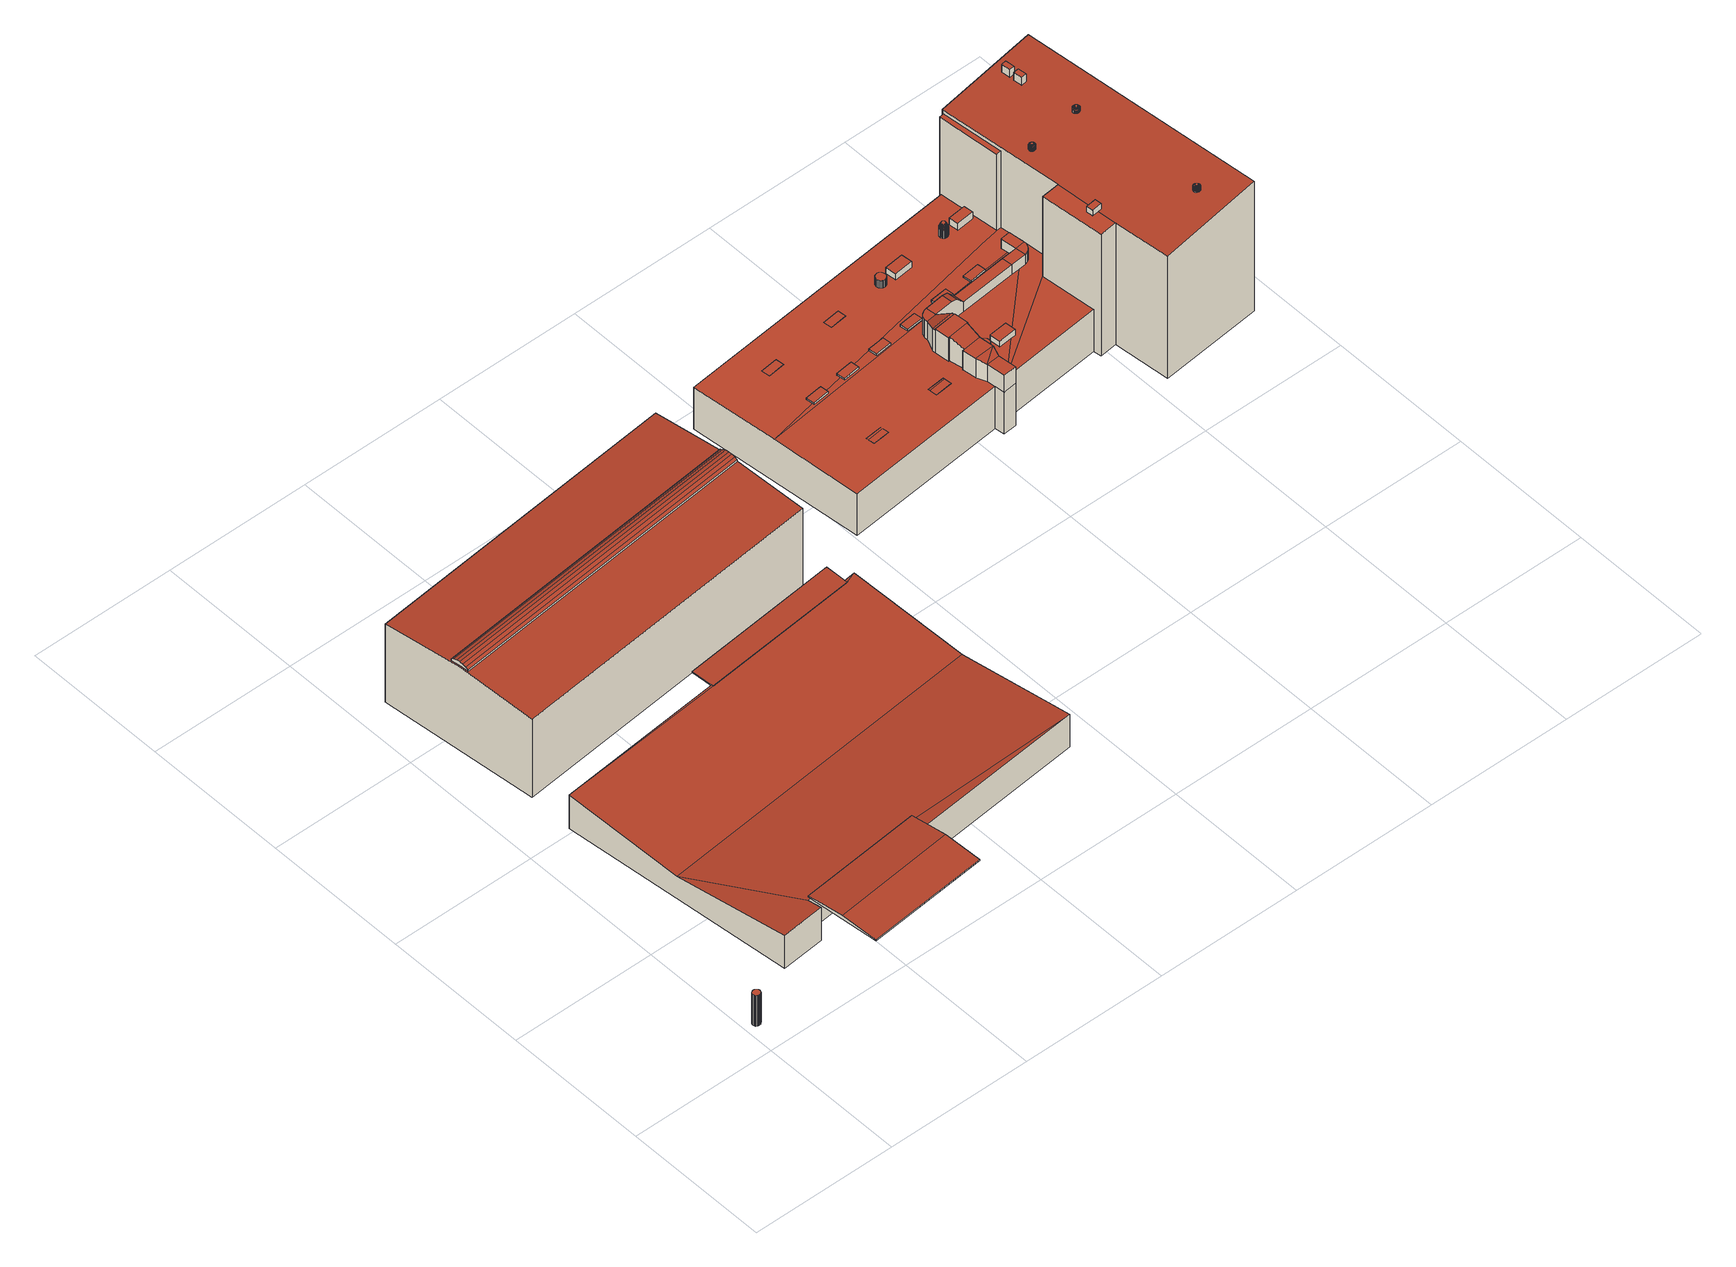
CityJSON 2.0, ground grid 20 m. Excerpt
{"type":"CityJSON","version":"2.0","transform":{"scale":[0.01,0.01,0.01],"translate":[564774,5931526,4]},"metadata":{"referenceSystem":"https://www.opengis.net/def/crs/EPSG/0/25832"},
"CityObjects":{
"building1":{"type":"Building","attributes":{"Grundfläche 2D":"0.803954","Grundhöhe NN":"6.161"},"geometry":[{"type":"Solid","lod":"3","boundaries":[[[[0,1,2,3,4,5,6,7,8,9,10,11,12,13,14,15,16,17,18,19,20,21,22,23,24]],[[25,26,5,4]],[[27,25,4,3]],[[28,27,3,2]],[[26,29,6,5]],[[29,30,7,6]],[[30,31,8,7]],[[31,32,9,8]],[[32,33,10,9]],[[33,34,11,10]],[[34,35,12,11]],[[35,36,13,12]],[[36,37,14,13]],[[37,38,15,14]],[[38,39,16,15]],[[39,40,17,16]],[[40,41,18,17]],[[41,42,19,18]],[[42,43,20,19]],[[43,44,21,20]],[[44,45,22,21]],[[45,46,23,22]],[[46,47,24,23]],[[47,48,0,24]],[[48,49,1,0]],[[49,28,2,1]],[[45,44,43,42,41,40,39,38,37,36,35,34,33,32,31,30,29,26,25,27,28,49,48,47,46]]]],"semantics":{"surfaces":[{"type":"RoofSurface"},{"type":"WallSurface"},{"type":"GroundSurface"}],"values":[[0,1,1,1,1,1,1,1,1,1,1,1,1,1,1,1,1,1,1,1,1,1,1,1,1,1,2]]}}]},
"building2":{"type":"Building","attributes":{"Grundfläche 2D":"172.258944","Grundhöhe NN":"10.983"},"geometry":[{"type":"Solid","lod":"3","boundaries":[[[[50,51,52,53,54]],[[52,55,56,57,58,53]],[[59,51,50,54,60,61]],[[56,55,52,51,59,62]],[[57,56,62,63]],[[54,53,58,57,63,60]],[[63,62,59,61,60]]]],"semantics":{"surfaces":[{"type":"RoofSurface"},{"type":"WallSurface"},{"type":"GroundSurface"}],"values":[[0,0,1,1,1,1,2]]}}]},
"building3":{"type":"Building","attributes":{"Grundfläche 2D":"1468.227844","Grundhöhe NN":"5.467"},"geometry":[{"type":"Solid","lod":"3","boundaries":[[[[64,65,66]],[[67,68,69,70]],[[71,72,73,69,68]],[[72,71,74]],[[75,64,66,69,73,76]],[[75,76,77]],[[66,65,78,79]],[[70,69,66,79,80]],[[67,70,80,81]],[[68,67,81,82]],[[71,68,82,83]],[[74,71,83,84]],[[72,74,84,85]],[[86,76,73,72,85,87]],[[77,76,86,88]],[[75,77,88,89]],[[64,75,89,90]],[[65,64,90,78]],[[83,82,81,80,79,78,90,89,88,86,87,85,84]]]],"semantics":{"surfaces":[{"type":"RoofSurface"},{"type":"WallSurface"},{"type":"GroundSurface"}],"values":[[0,0,0,0,0,0,1,1,1,1,1,1,1,1,1,1,1,1,2]]}}]},
"building4":{"type":"Building","attributes":{"Grundfläche 2D":"978.782608","Grundhöhe NN":"5.484"},"geometry":[{"type":"Solid","lod":"3","boundaries":[[[[91,92,93,94]],[[95,91,94,96]],[[97,98,95,96,99]],[[100,101,97,99,102]],[[103,101,100,104]],[[105,103,104,106]],[[107,108,109,110,111,112,113,114,115,116]],[[112,117,118,119,120,121,122,107,116,123,124,113]],[[125,126,127,128]],[[110,109,108,107,122,106,104,100,102,99,96,94,93]],[[120,105,106,122,121]],[[120,119,118,117,112,111,92,91,95,98,97,101,103,105]],[[93,92,111,110]],[[125,128,129,130]],[[126,125,130,131]],[[127,126,131,132]],[[115,114,133,134]],[[123,116,115,134,135]],[[124,123,135,136]],[[127,132,133,114,113,124,136,129,128]],[[135,134,133,132,131,130,129,136]]]],"semantics":{"surfaces":[{"type":"RoofSurface"},{"type":"WallSurface"},{"type":"GroundSurface"}],"values":[[0,0,0,0,0,0,0,0,0,1,1,1,1,1,1,1,1,1,1,1,2]]}}]},
"building5":{"type":"Building","attributes":{"Grundfläche 2D":"69.380768","Grundhöhe NN":"10.477"},"geometry":[{"type":"Solid","lod":"3","boundaries":[[[[137,65,64,75,77,138]],[[75,64,139,140]],[[141,138,77,75,140,142]],[[137,138,141,143]],[[64,65,137,143,144,139]],[[140,139,144,143,141,142]]]],"semantics":{"surfaces":[{"type":"RoofSurface"},{"type":"WallSurface"},{"type":"GroundSurface"}],"values":[[0,1,1,1,1,2]]}}]},
"building6":{"type":"Building","attributes":{"Grundfläche 2D":"1500.879365","Grundhöhe NN":"4.855"},"children":["building6-1","building6-2","building6-3","building6-4","building6-5","building6-6","building6-7","building6-8","building6-9","building6-10","building6-11","building6-12","building6-13","building6-14","building6-15","building6-16","building6-17","building6-18","building6-19","building6-20","building6-21","building6-22","building6-23","building6-24","building6-25","building6-26","building6-27","building6-28","building6-29","building6-30","building6-31","building6-32","building6-33","building6-34","building6-35","building6-36","building6-37","building6-38","building6-39","building6-40","building6-41","building6-42"],"geometry":[{"type":"MultiSurface","lod":"3","boundaries":[[[145,146,147,148]],[[149,150,151,152,153,154,155,156,157,158,159,160,161,162,163],[164,165,166,167]],[[168,169,151]],[[154,153,152,151,169,170,156,155]],[[171,172,173,174,161,160,159,158,157,156,175,176]],[[161,174,173,172,171,176,177,178,179]],[[180,181,182,183,184,185,186,187,188]],[[180,188,189,190,182,181]],[[191,192,193,194]],[[195,196,197,198]],[[166,165,145,148]],[[164,167,147,146]],[[193,192,199,200]],[[176,194,193,200,201,177]],[[194,176,175,191]],[[149,163,202,203]],[[150,149,203,204]],[[151,150,204,205]],[[168,151,205,206]],[[179,178,177,201,207]],[[162,161,179,207,208]],[[163,162,208,202]],[[196,209,210,185,184,211,212,197]],[[186,185,210,213]],[[175,156,170,188,187,186,213,199,192,191]],[[188,170,169,189]],[[214,190,189,169,168,206]],[[182,190,214,215]],[[183,182,215,216]],[[184,183,216,211]],[[198,197,212,217]],[[195,198,217,218]],[[196,195,218,209]],[[211,216,215,214,206,205,204,203,202,208,207,201,200,199,213,210,209,218,217,212]]],"semantics":{"surfaces":[{"type":"RoofSurface"},{"type":"WallSurface"},{"type":"GroundSurface"}],"values":[0,0,0,0,0,0,0,0,0,0,1,1,1,1,1,1,1,1,1,1,1,1,1,1,1,1,1,1,1,1,1,1,1,2]}}]},
"building6-1":{"type":"BuildingInstallation","parents":["building6"],"geometry":[{"type":"MultiSurface","lod":"3","boundaries":[[[219,220,221,222]],[[223,224,219,222]],[[225,226,221,220]]],"semantics":{"surfaces":[{"type":"RoofSurface"},{"type":"WallSurface"}],"values":[0,1,1]}}]},
"building6-2":{"type":"BuildingInstallation","parents":["building6"],"geometry":[{"type":"MultiSurface","lod":"3","boundaries":[[[227,228,229,230]],[[230,229,231,232]],[[227,230,232,233]],[[228,227,233,234]],[[229,228,234,231]]],"semantics":{"surfaces":[{"type":"RoofSurface"},{"type":"WallSurface"}],"values":[0,1,1,1,1]}}]},
"building6-3":{"type":"BuildingInstallation","parents":["building6"],"geometry":[{"type":"MultiSurface","lod":"3","boundaries":[[[235,236,237,238,239,240,241,242,243,244,245,246,247,248,249,250,251,252,253,254,255,256,257,258,259]],[[243,242,260,261]],[[244,243,261,262]],[[245,244,262,263]],[[246,245,263,264]],[[247,246,264,265]],[[248,247,265,266]],[[249,248,266,267]],[[250,249,267,268]],[[251,250,268,269]],[[252,251,269,270]],[[253,252,270,271]],[[254,253,271,272]],[[255,254,272,273]],[[256,255,273,274]],[[257,256,274,275]],[[258,257,275,276]],[[259,258,276,277]],[[235,259,277,278]],[[236,235,278,279]],[[237,236,279,280]],[[238,237,280,281]],[[239,238,281,282]],[[240,239,282,283]],[[241,240,283,284]],[[242,241,284,260]]],"semantics":{"surfaces":[{"type":"RoofSurface"},{"type":"WallSurface"}],"values":[0,1,1,1,1,1,1,1,1,1,1,1,1,1,1,1,1,1,1,1,1,1,1,1,1,1]}}]},
"building6-4":{"type":"BuildingInstallation","parents":["building6"],"geometry":[{"type":"MultiSurface","lod":"3","boundaries":[[[285,286,287,288]],[[289,290,288,287]],[[291,292,286,285]]],"semantics":{"surfaces":[{"type":"RoofSurface"},{"type":"WallSurface"}],"values":[0,1,1]}}]},
"building6-5":{"type":"BuildingInstallation","parents":["building6"],"geometry":[{"type":"MultiSurface","lod":"3","boundaries":[[[293,294,295,296]],[[296,295,297,298]],[[293,296,298,299]],[[294,293,299,300]],[[295,294,300,297]]],"semantics":{"surfaces":[{"type":"RoofSurface"},{"type":"WallSurface"}],"values":[0,1,1,1,1]}}]},
"building6-6":{"type":"BuildingInstallation","parents":["building6"],"geometry":[{"type":"MultiSurface","lod":"3","boundaries":[[[301,302,303,304,305,306,307,308,309,310,311,312,313,314,315,316,317,318,319,320,321,322,323,324,325],[326,327,328,329,330,331,332,333,334,335,336,337,338,339,340,341,342,343,344,345,346,347,348,349,350]],[[306,305,351,352]],[[307,306,352,353]],[[308,307,353,354]],[[309,308,354,355]],[[310,309,355,356]],[[311,310,356,357]],[[312,311,357,358]],[[313,312,358,359]],[[314,313,359,360]],[[315,314,360,361]],[[316,315,361,362]],[[317,316,362,363]],[[318,317,363,364]],[[319,318,364,365]],[[320,319,365,366]],[[321,320,366,367]],[[322,321,367,368]],[[323,322,368,369]],[[324,323,369,370]],[[325,324,370,371]],[[301,325,371,372]],[[302,301,372,373]],[[303,302,373,374]],[[304,303,374,375]],[[305,304,375,351]]],"semantics":{"surfaces":[{"type":"RoofSurface"},{"type":"WallSurface"}],"values":[0,1,1,1,1,1,1,1,1,1,1,1,1,1,1,1,1,1,1,1,1,1,1,1,1,1]}}]},
"building6-7":{"type":"BuildingInstallation","parents":["building6"],"geometry":[{"type":"MultiSurface","lod":"3","boundaries":[[[376,377,378,379,380,381,382,383,384,385,386,387,388,389,390,391,392,393,394,395,396,397,398,399,400],[401,402,403,404,405,406,407,408,409,410,411,412,413,414,415,416,417,418,419,420,421,422,423,424,425]]],"semantics":{"surfaces":[{"type":"RoofSurface"}],"values":[0]}}]},
"building6-8":{"type":"BuildingInstallation","parents":["building6"],"geometry":[{"type":"MultiSurface","lod":"3","boundaries":[[[426,427,428,429,430,431,432,433,434,435,436,437,438,439,440,441,442,443,444,445,446,447,448,449,450]],[[436,435,420,419]],[[434,433,422,421]],[[435,434,421,420]],[[437,436,419,418]],[[438,437,418,417]],[[439,438,417,416]],[[440,439,416,415]],[[441,440,415,414]],[[442,441,414,413]],[[443,442,413,412]],[[444,443,412,411]],[[445,444,411,410]],[[446,445,410,409]],[[447,446,409,408]],[[448,447,408,407]],[[449,448,407,406]],[[450,449,406,405]],[[426,450,405,404]],[[427,426,404,403]],[[428,427,403,402]],[[429,428,402,401]],[[430,429,401,425]],[[431,430,425,424]],[[432,431,424,423]],[[433,432,423,422]]],"semantics":{"surfaces":[{"type":"RoofSurface"},{"type":"WallSurface"}],"values":[0,1,1,1,1,1,1,1,1,1,1,1,1,1,1,1,1,1,1,1,1,1,1,1,1,1]}}]},
"building6-9":{"type":"BuildingInstallation","parents":["building6"],"geometry":[{"type":"MultiSurface","lod":"3","boundaries":[[[451,452,453,454,455,456,457,458,459,460,461,462,463,464,465,466,467,468,469,470,471,472,473,474,475]],[[457,456,476,477]],[[458,457,477,478]],[[459,458,478,479]],[[460,459,479,480]],[[461,460,480,481]],[[462,461,481,482]],[[463,462,482,483]],[[464,463,483,484]],[[465,464,484,485]],[[485,486,465]],[[466,465,486,487]],[[467,466,487,488]],[[468,467,488,489]],[[469,468,489,490]],[[470,469,490,491]],[[471,470,491,492]],[[472,471,492,493]],[[473,472,493,494]],[[474,473,494,495]],[[475,474,495,496]],[[451,475,496,497]],[[452,451,497,498]],[[453,452,498,499]],[[454,453,499,500]],[[455,454,500,501]],[[456,455,501,476]]],"semantics":{"surfaces":[{"type":"RoofSurface"},{"type":"WallSurface"}],"values":[0,1,1,1,1,1,1,1,1,1,1,1,1,1,1,1,1,1,1,1,1,1,1,1,1,1,1]}}]},
"building6-10":{"type":"BuildingInstallation","parents":["building6"],"geometry":[{"type":"MultiSurface","lod":"3","boundaries":[[[502,503,504,505]],[[505,504,506,507]],[[502,505,507,508]],[[503,502,508,509]],[[504,503,509,506]]],"semantics":{"surfaces":[{"type":"RoofSurface"},{"type":"WallSurface"}],"values":[0,1,1,1,1]}}]},
"building6-11":{"type":"BuildingInstallation","parents":["building6"],"geometry":[{"type":"MultiSurface","lod":"3","boundaries":[[[510,511,512,513]],[[514,515,511,510]],[[181,516,512,511,515]],[[516,517,513,512]],[[180,514,510,513,517]]],"semantics":{"surfaces":[{"type":"RoofSurface"},{"type":"WallSurface"}],"values":[0,1,1,1,1]}}]},
"building6-12":{"type":"BuildingInstallation","parents":["building6"],"geometry":[{"type":"MultiSurface","lod":"3","boundaries":[[[518,519,520,521,522,523,524,525,526,527,528,529,530,531,532,533,534,535,536,537,538,539,540,541,542],[396,395,394,393,392,391,390,389,388,387,386,385,384,383,382,381,380,379,378,377,376,400,399,398,397]],[[525,524,543,544]],[[523,522,545,546]],[[524,523,546,543]],[[526,525,544,547]],[[527,526,547,548]],[[528,527,548,549]],[[529,528,549,550]],[[530,529,550,551]],[[531,530,551,552]],[[532,531,552,553]],[[533,532,553,554]],[[534,533,554,555]],[[535,534,555,556]],[[536,535,556,557]],[[537,536,557,558]],[[538,537,558,559]],[[539,538,559,560]],[[540,539,560,561]],[[541,540,561,562]],[[542,541,562,563]],[[518,542,563,564]],[[519,518,564,565]],[[520,519,565,566]],[[521,520,566,567]],[[522,521,567,545]]],"semantics":{"surfaces":[{"type":"RoofSurface"},{"type":"WallSurface"}],"values":[0,1,1,1,1,1,1,1,1,1,1,1,1,1,1,1,1,1,1,1,1,1,1,1,1,1]}}]},
"building6-13":{"type":"BuildingInstallation","parents":["building6"],"geometry":[{"type":"MultiSurface","lod":"3","boundaries":[[[568,569,570,571]],[[572,573,571,570]],[[573,574,568,571]],[[569,568,574,575]],[[570,569,575,572]]],"semantics":{"surfaces":[{"type":"RoofSurface"},{"type":"WallSurface"}],"values":[0,1,1,1,1]}}]},
"building6-14":{"type":"BuildingInstallation","parents":["building6"],"geometry":[{"type":"MultiSurface","lod":"3","boundaries":[[[576,577,578,579,580,581,582,583,584,585,586,587,588,589,590,591,592,593,594,595,596,597,598,599,600],[497,496,495,494,493,492,491,490,489,488,487,486,485,484,483,482,481,480,479,478,477,476,501,500,499,498]],[[578,577,601,602]],[[600,599,603,604]],[[576,600,604,605]],[[577,576,605,601]],[[579,578,602,606]],[[580,579,606,607]],[[581,580,607,608]],[[582,581,608,609]],[[583,582,609,610]],[[584,583,610,611]],[[585,584,611,612]],[[586,585,612,613]],[[587,586,613,614]],[[588,587,614,615]],[[589,588,615,616]],[[590,589,616,617]],[[591,590,617,618]],[[592,591,618,619]],[[593,592,619,620]],[[594,593,620,621]],[[595,594,621,622]],[[596,595,622,623]],[[597,596,623,624]],[[598,597,624,625]],[[599,598,625,603]]],"semantics":{"surfaces":[{"type":"RoofSurface"},{"type":"WallSurface"}],"values":[0,1,1,1,1,1,1,1,1,1,1,1,1,1,1,1,1,1,1,1,1,1,1,1,1,1]}}]},
"building6-15":{"type":"BuildingInstallation","parents":["building6"],"geometry":[{"type":"MultiSurface","lod":"3","boundaries":[[[626,627,628,629,630,631,632,633,634,635,636,637,638,639,640,641,642,643,644,645,646,647,648,649,650],[369,368,367,366,365,364,363,362,361,360,359,358,357,356,355,354,353,352,351,375,374,373,372,371,370]],[[632,631,651,652]],[[633,632,652,653]],[[634,633,653,654]],[[635,634,654,655]],[[636,635,655,656]],[[637,636,656,657]],[[638,637,657,658]],[[639,638,658,659]],[[640,639,659,660]],[[641,640,660,661]],[[642,641,661,662]],[[643,642,662,663]],[[644,643,663,664]],[[645,644,664,665]],[[646,645,665,666]],[[647,646,666,667]],[[648,647,667,668]],[[649,648,668,669]],[[650,649,669,670]],[[626,650,670,671]],[[627,626,671,672]],[[628,627,672,673]],[[629,628,673,674]],[[630,629,674,675]],[[631,630,675,651]]],"semantics":{"surfaces":[{"type":"RoofSurface"},{"type":"WallSurface"}],"values":[0,1,1,1,1,1,1,1,1,1,1,1,1,1,1,1,1,1,1,1,1,1,1,1,1,1]}}]},
"building6-16":{"type":"BuildingInstallation","parents":["building6"],"geometry":[{"type":"MultiSurface","lod":"3","boundaries":[[[676,677,678,679,680,681,682,683,684,685,686,687,688,689,690,691,692,693,694,695,696,697,698,699,700]],[[683,682,345,344]],[[684,683,344,343]],[[685,684,343,342]],[[686,685,342,341]],[[687,686,341,340]],[[688,687,340,339]],[[689,688,339,338]],[[690,689,338,337]],[[691,690,337,336]],[[692,691,336,335]],[[693,692,335,334]],[[694,693,334,333]],[[695,694,333,332]],[[696,695,332,331]],[[697,696,331,330]],[[698,697,330,329]],[[699,698,329,328]],[[700,699,328,327]],[[676,700,327,326]],[[677,676,326,350]],[[678,677,350,349]],[[679,678,349,348]],[[680,679,348,347]],[[681,680,347,346]],[[682,681,346,345]]],"semantics":{"surfaces":[{"type":"RoofSurface"},{"type":"WallSurface"}],"values":[0,1,1,1,1,1,1,1,1,1,1,1,1,1,1,1,1,1,1,1,1,1,1,1,1,1]}}]},
"building6-17":{"type":"BuildingInstallation","parents":["building6"],"geometry":[{"type":"MultiSurface","lod":"3","boundaries":[[[701,702,703,704,705,706,707,708,709,710,711,712,713,714,715,716,717,718,719,720,721,722,723,724,725],[620,619,618,617,616,615,614,613,612,611,610,609,608,607,606,602,601,605,604,603,625,624,623,622,621]],[[707,706,726,727]],[[704,703,728,729]],[[705,704,729,730]],[[706,705,730,726]],[[708,707,727,731]],[[709,708,731,732]],[[710,709,732,733]],[[711,710,733,734]],[[712,711,734,735]],[[713,712,735,736]],[[714,713,736,737]],[[715,714,737,738]],[[716,715,738,739]],[[717,716,739,740]],[[718,717,740,741]],[[719,718,741,742]],[[720,719,742,743]],[[721,720,743,744]],[[722,721,744,745]],[[723,722,745,746]],[[724,723,746,747]],[[725,724,747,748]],[[701,725,748,749]],[[702,701,749,750]],[[703,702,750,728]]],"semantics":{"surfaces":[{"type":"RoofSurface"},{"type":"WallSurface"}],"values":[0,1,1,1,1,1,1,1,1,1,1,1,1,1,1,1,1,1,1,1,1,1,1,1,1,1]}}]},
"building6-18":{"type":"BuildingInstallation","parents":["building6"],"geometry":[{"type":"MultiSurface","lod":"3","boundaries":[[[751,752,753,754,755,287,286,756,757]],[[758,759,757,756]],[[759,760,751,757]],[[760,761,752,751]],[[761,762,753,752]],[[762,763,754,753]],[[763,764,755,754]],[[764,289,287,755]]],"semantics":{"surfaces":[{"type":"RoofSurface"},{"type":"WallSurface"}],"values":[0,1,1,1,1,1,1,1]}}]},
"building6-19":{"type":"BuildingInstallation","parents":["building6"],"geometry":[{"type":"MultiSurface","lod":"3","boundaries":[[[765,766,767,768]],[[768,767,769,770]],[[765,768,770,771]],[[766,765,771,772]],[[767,766,772,769]]],"semantics":{"surfaces":[{"type":"RoofSurface"},{"type":"WallSurface"}],"values":[0,1,1,1,1]}}]},
"building6-20":{"type":"BuildingInstallation","parents":["building6"],"geometry":[{"type":"MultiSurface","lod":"3","boundaries":[[[773,774,775,776]],[[776,775,777,778]],[[773,776,778,779]],[[774,773,779,780]],[[775,774,780,777]]],"semantics":{"surfaces":[{"type":"RoofSurface"},{"type":"WallSurface"}],"values":[0,1,1,1,1]}}]},
"building6-21":{"type":"BuildingInstallation","parents":["building6"],"geometry":[{"type":"MultiSurface","lod":"3","boundaries":[[[285,288,781,782]],[[783,291,285,782]],[[290,784,781,288]]],"semantics":{"surfaces":[{"type":"RoofSurface"},{"type":"WallSurface"}],"values":[0,1,1]}}]},
"building6-22":{"type":"BuildingInstallation","parents":["building6"],"geometry":[{"type":"MultiSurface","lod":"3","boundaries":[[[785,786,787,788]],[[174,789,786,785,790]],[[789,791,787,786]],[[792,788,787,791,173]],[[792,790,785,788]]],"semantics":{"surfaces":[{"type":"RoofSurface"},{"type":"WallSurface"}],"values":[0,1,1,1,1]}}]},
"building6-23":{"type":"BuildingInstallation","parents":["building6"],"geometry":[{"type":"MultiSurface","lod":"3","boundaries":[[[793,794,795,796,797,798,799,800,801,802,803,804,805,806,807,808,809,810,811,812,813,814,815,816,817],[278,277,276,275,274,273,272,271,270,269,268,267,266,265,264,263,262,261,260,284,283,282,281,280,279]],[[798,797,818,819]],[[799,798,819,820]],[[800,799,820,821]],[[801,800,821,822]],[[817,816,823,824]],[[817,824,825,793]],[[794,793,825,826]],[[802,801,822,827]],[[803,802,827,828]],[[804,803,828,829]],[[805,804,829,830]],[[806,805,830,831]],[[807,806,831,832]],[[808,807,832,833]],[[809,808,833,834]],[[810,809,834,835]],[[811,810,835,836]],[[812,811,836,837]],[[813,812,837,838]],[[814,813,838,839]],[[815,814,839,840]],[[816,815,840,823]],[[795,794,826,841]],[[796,795,841,842]],[[797,796,842,818]]],"semantics":{"surfaces":[{"type":"RoofSurface"},{"type":"WallSurface"}],"values":[0,1,1,1,1,1,1,1,1,1,1,1,1,1,1,1,1,1,1,1,1,1,1,1,1,1]}}]},
"building6-24":{"type":"BuildingInstallation","parents":["building6"],"geometry":[{"type":"MultiSurface","lod":"3","boundaries":[[[843,844,845]],[[844,846,845]],[[846,844,222,221,847]],[[844,843,848,849]],[[849,223,222,844]],[[226,850,847,221]],[[850,851,846,847]],[[851,852,845,846]]],"semantics":{"surfaces":[{"type":"RoofSurface"},{"type":"WallSurface"}],"values":[0,0,0,1,1,1,1,1]}}]},
"building6-25":{"type":"BuildingInstallation","parents":["building6"],"geometry":[{"type":"MultiSurface","lod":"3","boundaries":[[[853,854,855,856]],[[856,855,857,858]],[[853,856,858,859]],[[854,853,859,860]],[[855,854,860,857]]],"semantics":{"surfaces":[{"type":"RoofSurface"},{"type":"WallSurface"}],"values":[0,1,1,1,1]}}]},
"building6-26":{"type":"BuildingInstallation","parents":["building6"],"geometry":[{"type":"MultiSurface","lod":"3","boundaries":[[[861,862,863,864,865,866,867,868,869,870,871,872,873,874,875,876,877,878,879,880,881,882,883,884,885],[886,887,888,889,890,891,892,893,894,895,896,897,898,899,900,901,902,903,904,905,906,907,908,909,910]],[[867,866,911,912]],[[868,867,912,913]],[[869,868,913,914]],[[870,869,914,915]],[[871,870,915,916]],[[872,871,916,917]],[[873,872,917,918]],[[874,873,918,919]],[[875,874,919,920]],[[876,875,920,921]],[[877,876,921,922]],[[878,877,922,923]],[[879,878,923,924]],[[880,879,924,925]],[[881,880,925,926]],[[882,881,926,927]],[[883,882,927,928]],[[884,883,928,929]],[[885,884,929,930]],[[861,885,930,931]],[[862,861,931,932]],[[863,862,932,933]],[[864,863,933,934]],[[865,864,934,935]],[[866,865,935,911]]],"semantics":{"surfaces":[{"type":"RoofSurface"},{"type":"WallSurface"}],"values":[0,1,1,1,1,1,1,1,1,1,1,1,1,1,1,1,1,1,1,1,1,1,1,1,1,1]}}]},
"building6-27":{"type":"BuildingInstallation","parents":["building6"],"geometry":[{"type":"MultiSurface","lod":"3","boundaries":[[[936,937,938,939,940,941]],[[942,160,943,939,938,937]],[[943,944,940,939]],[[944,159,945,936,941,940]],[[945,942,937,936]]],"semantics":{"surfaces":[{"type":"RoofSurface"},{"type":"WallSurface"}],"values":[0,1,1,1,1]}}]},
"building6-28":{"type":"BuildingInstallation","parents":["building6"],"geometry":[{"type":"MultiSurface","lod":"3","boundaries":[[[946,947,948,949,950,951,952,953,954,955,956,957,958,959,960,961,962,963,964,965,966,967,968,969,970]],[[950,949,971,972]],[[948,947,973,974]],[[949,948,974,971]],[[951,950,972,975]],[[952,951,975,976]],[[953,952,976,977]],[[954,953,977,978]],[[955,954,978,979]],[[956,955,979,980]],[[957,956,980,981]],[[958,957,981,982]],[[959,958,982,983]],[[960,959,983,984]],[[961,960,984,985]],[[962,961,985,986]],[[963,962,986,987]],[[964,963,987,988]],[[965,964,988,989]],[[966,965,989,990]],[[967,966,990,991]],[[968,967,991,992]],[[969,968,992,993]],[[970,969,993,994]],[[946,970,994,995]],[[947,946,995,973]]],"semantics":{"surfaces":[{"type":"RoofSurface"},{"type":"WallSurface"}],"values":[0,1,1,1,1,1,1,1,1,1,1,1,1,1,1,1,1,1,1,1,1,1,1,1,1,1]}}]},
"building6-29":{"type":"BuildingInstallation","parents":["building6"],"geometry":[{"type":"MultiSurface","lod":"3","boundaries":[[[996,997,998,999,1000,1001,1002,1003,1004,1005]],[[1006,1007,1004,1003]],[[1007,1008,1005,1004]],[[1008,1009,996,1005]],[[1009,1010,997,996]],[[1010,1011,998,997]],[[1011,1012,999,998]],[[1012,1013,1000,999]],[[1013,1014,1001,1000]]],"semantics":{"surfaces":[{"type":"RoofSurface"},{"type":"WallSurface"}],"values":[0,1,1,1,1,1,1,1,1]}}]},
"building6-30":{"type":"BuildingInstallation","parents":["building6"],"geometry":[{"type":"MultiSurface","lod":"3","boundaries":[[[1015,1002,1001,1016]],[[1015,1017,158,1018,1002]],[[157,1019,1016,1001,1014,155]],[[1019,1017,1015,1016]]],"semantics":{"surfaces":[{"type":"RoofSurface"},{"type":"WallSurface"}],"values":[0,1,1,1]}}]},
"building6-31":{"type":"BuildingInstallation","parents":["building6"],"geometry":[{"type":"MultiSurface","lod":"3","boundaries":[[[145,1003,1002,146]],[[1006,1003,145,165,154]],[[1018,164,146,1002]]],"semantics":{"surfaces":[{"type":"RoofSurface"},{"type":"WallSurface"}],"values":[0,1,1]}}]},
"building6-32":{"type":"BuildingInstallation","parents":["building6"],"geometry":[{"type":"MultiSurface","lod":"3","boundaries":[[[1020,1021,1022,1023]],[[1023,1022,1024,1025]],[[1020,1023,1025,1026]],[[1021,1020,1026,1027]],[[1022,1021,1027,1024]]],"semantics":{"surfaces":[{"type":"RoofSurface"},{"type":"WallSurface"}],"values":[0,1,1,1,1]}}]},
"building6-33":{"type":"BuildingInstallation","parents":["building6"],"geometry":[{"type":"MultiSurface","lod":"3","boundaries":[[[1028,1029,1030,1031]],[[152,1032,1029,1028,1033]],[[1034,1030,1029,1032,153]],[[1034,1035,1031,1030]],[[1035,1033,1028,1031]]],"semantics":{"surfaces":[{"type":"RoofSurface"},{"type":"WallSurface"}],"values":[0,1,1,1,1]}}]},
"building6-34":{"type":"BuildingInstallation","parents":["building6"],"geometry":[{"type":"MultiSurface","lod":"3","boundaries":[[[1036,1037,1038,1039]],[[1036,1040,172,1041,1037]],[[1041,1042,1038,1037]],[[171,1043,1039,1038,1042]],[[1043,1040,1036,1039]]],"semantics":{"surfaces":[{"type":"RoofSurface"},{"type":"WallSurface"}],"values":[0,1,1,1,1]}}]},
"building6-35":{"type":"BuildingInstallation","parents":["building6"],"geometry":[{"type":"MultiSurface","lod":"3","boundaries":[[[1044,1045,1046,1047]],[[1047,1046,1048,1049]],[[1044,1047,1049,1050]],[[1045,1044,1050,1051]],[[1046,1045,1051,1048]]],"semantics":{"surfaces":[{"type":"RoofSurface"},{"type":"WallSurface"}],"values":[0,1,1,1,1]}}]},
"building6-36":{"type":"BuildingInstallation","parents":["building6"],"geometry":[{"type":"MultiSurface","lod":"3","boundaries":[[[1052,1053,1054,1055]],[[1055,1054,1056,1057]],[[1052,1055,1057,1058]],[[1053,1052,1058,1059]],[[1054,1053,1059,1056]]],"semantics":{"surfaces":[{"type":"RoofSurface"},{"type":"WallSurface"}],"values":[0,1,1,1,1]}}]},
"building6-37":{"type":"BuildingInstallation","parents":["building6"],"geometry":[{"type":"MultiSurface","lod":"3","boundaries":[[[1060,1061,756,286]],[[1062,1061,1060,1063]],[[147,1062,1063,148]],[[1060,286,292,166,148,1063]],[[1062,147,167,758,756,1061]]],"semantics":{"surfaces":[{"type":"RoofSurface"},{"type":"WallSurface"}],"values":[0,0,0,1,1]}}]},
"building6-38":{"type":"BuildingInstallation","parents":["building6"],"geometry":[{"type":"MultiSurface","lod":"3","boundaries":[[[1064,1065,1066,1067,1068,1069,1070,1071,1072,1073,1074,1075,1076,1077,1078,1079,1080,1081,1082,1083,1084,1085,1086,1087,1088,1089,1090]],[[1091,1092,1077,1076]],[[1093,1094,1075,1074]],[[1094,1091,1076,1075]],[[1092,1095,1078,1077]],[[1095,1096,1079,1078]],[[1096,1097,1080,1079]],[[1097,1098,1081,1080]],[[1098,1099,1082,1081]],[[1099,1100,1083,1082]],[[1100,1101,1084,1083]],[[1101,1102,1085,1084]],[[1102,1103,1086,1085]],[[1103,1104,1105,1088,1087,1086]],[[1105,1106,1089,1088]],[[1106,1107,1090,1089]],[[1108,1109,1065,1064]],[[1107,1108,1090]],[[1108,1064,1090]],[[1109,1110,1066,1065]],[[1110,1111,1067,1066]],[[1111,1112,1068,1067]],[[1112,1113,1069,1068]],[[1113,1114,1070,1069]],[[1114,1115,1071,1070]],[[1115,1116,1072,1071]],[[1116,1117,1073,1072]],[[1117,1093,1074,1073]]],"semantics":{"surfaces":[{"type":"RoofSurface"},{"type":"WallSurface"}],"values":[0,1,1,1,1,1,1,1,1,1,1,1,1,1,1,1,1,1,1,1,1,1,1,1,1,1,1,1]}}]},
"building6-39":{"type":"BuildingInstallation","parents":["building6"],"geometry":[{"type":"MultiSurface","lod":"3","boundaries":[[[1118,1119,1120,1121,1122,1123,1124,1125,1126,1127,1128,1129,1130,1131,1132,1133,1134,1135,1136,1137,1138,1139,1140,1141,1142],[833,832,831,830,829,828,827,822,821,820,819,818,842,841,826,825,824,823,840,839,838,837,836,835,834]],[[1129,1128,903,902]],[[1130,1129,902,901]],[[1131,1130,901,900]],[[1132,1131,900,899]],[[1133,1132,899,898]],[[1134,1133,898,897]],[[1135,1134,897,896]],[[1136,1135,896,895]],[[1137,1136,895,894]],[[1138,1137,894,893]],[[1139,1138,893,892]],[[1140,1139,892,891]],[[1141,1140,891,890]],[[1142,1141,890,889]],[[1118,1142,889,888]],[[1119,1118,888,887]],[[1120,1119,887,886]],[[1121,1120,886,910]],[[1122,1121,910,909]],[[1123,1122,909,908]],[[1124,1123,908,907]],[[1125,1124,907,906]],[[1126,1125,906,905]],[[1127,1126,905,904]],[[1128,1127,904,903]]],"semantics":{"surfaces":[{"type":"RoofSurface"},{"type":"WallSurface"}],"values":[0,1,1,1,1,1,1,1,1,1,1,1,1,1,1,1,1,1,1,1,1,1,1,1,1,1]}}]},
"building6-40":{"type":"BuildingInstallation","parents":["building6"],"geometry":[{"type":"MultiSurface","lod":"3","boundaries":[[[1143,220,219,1144,1145,1146]],[[1147,1144,219,224]],[[783,782,1145,1144,1147]],[[782,781,1146,1145]],[[1148,1143,1146,781,784]],[[1148,225,220,1143]]],"semantics":{"surfaces":[{"type":"RoofSurface"},{"type":"WallSurface"}],"values":[0,1,1,1,1,1]}}]},
"building6-41":{"type":"BuildingInstallation","parents":["building6"],"geometry":[{"type":"MultiSurface","lod":"3","boundaries":[[[1149,1150,1151,1152]],[[1152,1151,1153,1154]],[[1149,1152,1154,1155]],[[1150,1149,1155,1156]],[[1151,1150,1156,1153]]],"semantics":{"surfaces":[{"type":"RoofSurface"},{"type":"WallSurface"}],"values":[0,1,1,1,1]}}]},
"building6-42":{"type":"BuildingInstallation","parents":["building6"],"geometry":[{"type":"MultiSurface","lod":"3","boundaries":[[[1157,1158,843,845]],[[149,150,1158,1157]],[[1158,150,151,848,843]],[[845,852,163,149,1157]]],"semantics":{"surfaces":[{"type":"RoofSurface"},{"type":"WallSurface"}],"values":[0,1,1,1]}}]}
},
"vertices":[
[127,366,696],[118,375,696],[108,383,696],[95,387,696],[83,388,696],[70,385,696],[59,380,696],[49,372,696],[41,362,696],[36,350,696],[34,337,696],[36,325,696],[41,313,696],[48,302,696],[58,294,696],[69,288,696],[82,286,696],[94,287,696],[106,291,696],[117,297,696],[126,306,696],[132,317,696],[136,330,696],[136,342,696],[133,355,696],[83,388,216],[70,385,216],[95,387,216],[108,383,216],[59,380,216],[49,372,216],[41,362,216],[36,350,216],[34,337,216],[36,325,216],[41,313,216],[48,302,216],[58,294,216],[69,288,216],[82,286,216],[94,287,216],[106,291,216],[117,297,216],[126,306,216],[132,317,216],[136,330,216],[136,342,216],[133,355,216],[127,366,216],[118,375,216],
[3263,217,718],[3289,220,718],[3238,729,763],[1553,548,763],[1604,49,718],[3206,1046,735],[3187,1232,718],[1501,1061,718],[1520,872,735],[3289,220,698],[1604,49,698],[3263,217,698],[3187,1232,698],[1501,1061,698],
[2915,4229,668],[2912,4257,670],[598,4024,670],[1520,872,662],[1501,1061,640],[763,2413,497],[927,812,670],[3187,1232,640],[5571,1285,662],[5409,2891,497],[3206,1046,662],[5099,4449,668],[5244,4505,670],[5095,4490,670],[2912,4257,147],[598,4024,147],[927,812,147],[1520,872,147],[1501,1061,147],[3187,1232,147],[3206,1046,147],[5571,1285,147],[5244,4505,147],[5409,2891,147],[5095,4490,147],[5099,4449,147],[2915,4229,147],
[4896,6296,1500],[4892,6334,1475],[500,5877,1475],[504,5839,1500],[4900,6253,1515],[508,5797,1515],[4904,6208,1520],[4904,6217,1519],[513,5752,1520],[517,5707,1515],[4909,6163,1515],[514,5736,1518],[4913,6122,1500],[522,5664,1500],[4917,6084,1475],[526,5626,1475],[514,5736,1460],[513,5752,1459],[504,5839,1452],[500,5877,1449],[4892,6334,1451],[4904,6217,1460],[4910,6218,1460],[4796,7304,1374],[381,6842,1374],[496,5734,1460],[4904,6208,1460],[4909,6163,1456],[4913,6122,1453],[4917,6084,1450],[959,5671,1452],[526,5626,1452],[609,4656,1374],[5025,5117,1374],[5004,6686,590],[4985,6869,590],[4843,6855,590],[4862,6671,590],[4862,6671,148],[5004,6686,148],[4985,6869,148],[4843,6855,148],[4796,7304,148],[381,6842,148],[609,4656,148],[5025,5117,148],
[2882,4541,688],[5067,4765,688],[2915,4229,648],[5099,4449,648],[5067,4765,668],[5095,4490,650],[2882,4541,668],[2912,4257,650],
[9581,6751,902],[9568,6893,902],[8787,6817,902],[8801,6675,902],[8303,5445,741],[8489,5464,741],[8474,5600,741],[8915,6020,744],[8981,6084,744],[9693,6762,750],[9915,6974,751],[10014,7069,752],[9906,7056,752],[9774,7040,752],[9395,6995,752],[9161,6967,752],[5915,6581,752],[6043,5348,741],[8289,5581,741],[9568,6893,751],[9581,6751,750],[8801,6675,750],[8787,6817,751],[9901,5748,741],[9822,6507,741],[10070,6533,741],[7333,6863,748],[7102,6817,749],[6833,6764,749],[6601,6718,750],[9982,7384,741],[9917,7377,741],[9831,8207,741],[6050,7815,741],[5790,7788,741],[10119,6017,2001],[10128,5927,2001],[10153,5664,2001],[10233,4891,2001],[11644,5037,2124],[11295,8401,2124],[9891,8255,2001],[9893,8239,2001],[10070,6533,2001],[9822,6507,2001],[9912,5639,2001],[9982,7384,1944],[9893,8239,1944],[9829,8233,1944],[9917,7377,1944],[11577,6415,1993],[11502,6407,2023],[11568,5771,2023],[11643,5779,1993],[9893,8239,86],[9829,8233,86],[9831,8207,86],[8289,5581,86],[8303,5445,86],[8489,5464,86],[8474,5600,86],[9901,5748,86],[5790,7788,86],[6043,5348,86],[11502,6407,86],[11295,8401,86],[11644,5037,86],[11568,5771,86],[9891,8255,86],[9912,5639,86],[10153,5664,86],[10233,4891,86],[11643,5779,86],[11577,6415,86],
[8465,6241,1123],[8176,6210,1123],[8215,6013,1048],[8471,6042,1048],[8471,6042,745],[8465,6241,746],[8176,6210,746],[8215,6013,745],
[8879,6936,778],[8866,7051,778],[8633,7025,778],[8646,6910,778],[8633,7025,748],[8646,6910,752],[8879,6936,752],[8866,7051,748],
[9456,7722,936],[9455,7728,936],[9452,7734,936],[9447,7739,936],[9442,7742,936],[9436,7745,936],[9429,7745,936],[9423,7744,936],[9417,7742,936],[9412,7738,936],[9408,7732,936],[9405,7726,936],[9404,7720,936],[9405,7713,936],[9407,7707,936],[9411,7702,936],[9416,7698,936],[9421,7695,936],[9428,7693,936],[9434,7693,936],[9441,7695,936],[9446,7699,936],[9451,7703,936],[9454,7709,936],[9456,7715,936],[9423,7744,921],[9417,7742,921],[9412,7738,921],[9408,7732,921],[9405,7726,921],[9404,7720,921],[9405,7713,921],[9407,7707,921],[9411,7702,921],[9416,7698,921],[9421,7695,921],[9428,7693,921],[9434,7693,921],[9441,7695,921],[9446,7699,921],[9451,7703,921],[9454,7709,921],[9456,7715,921],[9456,7722,921],[9455,7728,921],[9452,7734,921],[9447,7739,921],[9442,7742,921],[9436,7745,921],[9429,7745,921],
[8453,6479,1108],[8348,6631,1041],[8208,6616,1041],[8136,6445,1108],[8208,6616,750],[8136,6445,748],[8453,6479,748],[8348,6631,750],
[7858,6829,778],[7845,6944,778],[7612,6918,778],[7624,6803,778],[7612,6918,747],[7624,6803,751],[7858,6829,751],[7845,6944,747],
[11135,5423,2143],[11129,5427,2143],[11121,5430,2143],[11113,5430,2143],[11105,5429,2143],[11097,5426,2143],[11091,5420,2143],[11086,5414,2143],[11083,5406,2143],[11082,5398,2143],[11083,5390,2143],[11086,5383,2143],[11091,5376,2143],[11097,5371,2143],[11104,5367,2143],[11112,5366,2143],[11120,5366,2143],[11128,5368,2143],[11135,5373,2143],[11141,5379,2143],[11145,5386,2143],[11147,5394,2143],[11147,5402,2143],[11145,5410,2143],[11141,5417,2143],[11131,5404,2143],[11132,5400,2143],[11132,5396,2143],[11131,5391,2143],[11129,5387,2143],[11126,5384,2143],[11122,5382,2143],[11118,5380,2143],[11113,5380,2143],[11109,5381,2143],[11105,5383,2143],[11102,5386,2143],[11099,5389,2143],[11097,5394,2143],[11097,5398,2143],[11097,5403,2143],[11099,5407,2143],[11102,5410,2143],[11105,5413,2143],[11109,5415,2143],[11114,5416,2143],[11118,5415,2143],[11122,5414,2143],[11126,5412,2143],[11129,5408,2143],[11105,5429,2132],[11097,5426,2132],[11091,5420,2132],[11086,5414,2132],[11083,5406,2132],[11082,5398,2132],[11083,5390,2132],[11086,5383,2132],[11091,5376,2132],[11097,5371,2132],[11104,5367,2132],[11112,5366,2132],[11120,5366,2132],[11128,5368,2132],[11135,5373,2132],[11141,5379,2132],[11145,5386,2132],[11147,5394,2132],[11147,5402,2132],[11145,5410,2132],[11141,5417,2132],[11135,5423,2132],[11129,5427,2132],[11121,5430,2132],[11113,5430,2132],
[10231,7154,2083],[10224,7157,2083],[10216,7159,2083],[10208,7158,2083],[10201,7155,2083],[10194,7151,2083],[10189,7145,2083],[10185,7138,2083],[10183,7130,2083],[10183,7122,2083],[10185,7115,2083],[10190,7108,2083],[10195,7102,2083],[10202,7098,2083],[10209,7096,2083],[10217,7096,2083],[10225,7097,2083],[10232,7101,2083],[10238,7106,2083],[10243,7112,2083],[10246,7120,2083],[10246,7128,2083],[10245,7136,2083],[10242,7143,2083],[10237,7149,2083],[10233,7132,2083],[10233,7128,2083],[10233,7123,2083],[10231,7118,2083],[10229,7115,2083],[10225,7112,2083],[10221,7109,2083],[10216,7108,2083],[10212,7109,2083],[10207,7110,2083],[10203,7112,2083],[10200,7116,2083],[10197,7120,2083],[10196,7124,2083],[10196,7129,2083],[10197,7134,2083],[10199,7138,2083],[10203,7141,2083],[10206,7144,2083],[10211,7145,2083],[10216,7146,2083],[10220,7145,2083],[10224,7143,2083],[10228,7140,2083],[10231,7136,2083],
[10231,7118,2102],[10233,7123,2102],[10233,7128,2102],[10233,7132,2102],[10231,7136,2102],[10228,7140,2102],[10224,7143,2102],[10220,7145,2102],[10216,7146,2102],[10211,7145,2102],[10206,7144,2102],[10203,7141,2102],[10199,7138,2102],[10197,7134,2102],[10196,7129,2102],[10196,7124,2102],[10197,7120,2102],[10200,7116,2102],[10203,7112,2102],[10207,7110,2102],[10212,7109,2102],[10216,7108,2102],[10221,7109,2102],[10225,7112,2102],[10229,7115,2102],
[10947,7209,2154],[10944,7212,2154],[10940,7215,2154],[10935,7217,2154],[10931,7217,2154],[10926,7216,2154],[10922,7215,2154],[10918,7212,2154],[10915,7208,2154],[10913,7204,2154],[10912,7199,2154],[10913,7195,2154],[10914,7190,2154],[10917,7186,2154],[10920,7183,2154],[10924,7181,2154],[10929,7180,2154],[10934,7180,2154],[10938,7181,2154],[10942,7184,2154],[10946,7187,2154],[10948,7191,2154],[10949,7195,2154],[10950,7200,2154],[10949,7204,2154],[10926,7216,2143],[10922,7215,2143],[10918,7212,2143],[10915,7208,2143],[10913,7204,2143],[10912,7199,2143],[10913,7195,2143],[10914,7190,2143],[10917,7186,2143],[10920,7184,2143],[10920,7183,2143],[10924,7181,2143],[10929,7180,2143],[10934,7180,2143],[10938,7181,2143],[10942,7184,2143],[10946,7187,2143],[10948,7191,2143],[10949,7195,2143],[10950,7200,2143],[10949,7204,2143],[10947,7209,2143],[10944,7212,2143],[10940,7215,2143],[10935,7217,2143],[10931,7217,2143],
[10811,8026,2196],[10736,8016,2196],[10750,7899,2196],[10825,7908,2196],[10750,7899,2072],[10825,7908,2079],[10811,8026,2079],[10736,8016,2072],
[10024,6007,2087],[10033,5917,2087],[10176,5932,2087],[10166,6022,2087],[10024,6007,2001],[10033,5917,2001],[10176,5932,2005],[10166,6022,2005],
[10255,7138,2083],[10251,7148,2083],[10245,7156,2083],[10236,7163,2083],[10227,7167,2083],[10216,7169,2083],[10206,7168,2083],[10196,7165,2083],[10187,7159,2083],[10180,7151,2083],[10176,7142,2083],[10173,7131,2083],[10173,7121,2083],[10176,7111,2083],[10181,7102,2083],[10189,7094,2083],[10198,7089,2083],[10208,7086,2083],[10218,7085,2083],[10229,7088,2083],[10238,7092,2083],[10246,7099,2083],[10252,7108,2083],[10255,7117,2083],[10256,7128,2083],[10206,7168,2018],[10196,7165,2018],[10227,7167,2020],[10216,7169,2019],[10187,7159,2017],[10180,7151,2016],[10176,7142,2016],[10173,7131,2015],[10173,7121,2015],[10176,7111,2015],[10181,7102,2016],[10189,7094,2016],[10198,7089,2017],[10208,7086,2018],[10218,7085,2019],[10229,7088,2020],[10238,7092,2020],[10246,7099,2021],[10252,7108,2022],[10255,7117,2022],[10256,7128,2022],[10255,7138,2022],[10251,7148,2022],[10245,7156,2022],[10236,7163,2021],
[10789,8210,2196],[10720,8203,2196],[10733,8079,2196],[10803,8086,2196],[10733,8079,2073],[10803,8086,2079],[10789,8210,2079],[10720,8203,2072],
[10931,7229,2143],[10923,7228,2143],[10916,7225,2143],[10910,7221,2143],[10905,7214,2143],[10902,7208,2143],[10900,7200,2143],[10901,7192,2143],[10904,7185,2143],[10908,7179,2143],[10913,7173,2143],[10920,7170,2143],[10928,7168,2143],[10935,7168,2143],[10943,7170,2143],[10949,7174,2143],[10955,7179,2143],[10959,7186,2143],[10961,7193,2143],[10962,7201,2143],[10960,7208,2143],[10957,7215,2143],[10952,7221,2143],[10945,7226,2143],[10938,7228,2143],[10923,7228,2132],[10916,7225,2132],[10945,7226,2132],[10938,7228,2132],[10931,7229,2132],[10910,7221,2132],[10905,7214,2132],[10902,7208,2132],[10900,7200,2132],[10901,7192,2132],[10904,7185,2132],[10908,7179,2132],[10913,7173,2132],[10920,7170,2132],[10928,7168,2132],[10935,7168,2132],[10943,7170,2132],[10949,7174,2132],[10955,7179,2132],[10959,7186,2132],[10961,7193,2132],[10962,7201,2132],[10960,7208,2132],[10957,7215,2132],[10952,7221,2132],
[11152,5425,2132],[11144,5433,2132],[11134,5439,2132],[11123,5443,2132],[11112,5444,2132],[11101,5442,2132],[11090,5437,2132],[11081,5430,2132],[11075,5420,2132],[11070,5410,2132],[11069,5398,2132],[11070,5387,2132],[11074,5376,2132],[11081,5367,2132],[11090,5360,2132],[11100,5355,2132],[11111,5352,2132],[11123,5353,2132],[11134,5356,2132],[11144,5362,2132],[11151,5371,2132],[11157,5381,2132],[11160,5392,2132],[11160,5403,2132],[11157,5414,2132],[11101,5442,2081],[11090,5437,2080],[11081,5430,2079],[11075,5420,2079],[11070,5410,2078],[11069,5398,2078],[11070,5387,2078],[11074,5376,2078],[11081,5367,2079],[11090,5360,2079],[11100,5355,2080],[11111,5352,2081],[11123,5353,2082],[11134,5356,2083],[11144,5362,2084],[11151,5371,2085],[11157,5381,2085],[11160,5392,2086],[11160,5403,2086],[11157,5414,2086],[11152,5425,2085],[11144,5433,2085],[11134,5439,2084],[11123,5443,2083],[11112,5444,2082],
[11131,5404,2158],[11129,5408,2158],[11126,5412,2158],[11122,5414,2158],[11118,5415,2158],[11114,5416,2158],[11109,5415,2158],[11105,5413,2158],[11102,5410,2158],[11099,5407,2158],[11097,5403,2158],[11097,5398,2158],[11097,5394,2158],[11099,5389,2158],[11102,5386,2158],[11105,5383,2158],[11109,5381,2158],[11113,5380,2158],[11118,5380,2158],[11122,5382,2158],[11126,5384,2158],[11129,5387,2158],[11131,5391,2158],[11132,5396,2158],[11132,5400,2158],
[10969,7224,2132],[10962,7232,2132],[10953,7239,2132],[10942,7243,2132],[10930,7244,2132],[10919,7242,2132],[10908,7238,2132],[10899,7231,2132],[10892,7222,2132],[10887,7212,2132],[10885,7201,2132],[10886,7189,2132],[10890,7178,2132],[10896,7169,2132],[10905,7161,2132],[10915,7156,2132],[10926,7153,2132],[10938,7153,2132],[10948,7156,2132],[10958,7162,2132],[10967,7170,2132],[10973,7180,2132],[10976,7191,2132],[10977,7202,2132],[10974,7213,2132],[10919,7242,2081],[10908,7238,2080],[10953,7239,2084],[10942,7243,2083],[10930,7244,2082],[10899,7231,2079],[10892,7222,2079],[10887,7212,2078],[10885,7201,2078],[10886,7189,2078],[10890,7178,2078],[10896,7169,2079],[10905,7161,2079],[10915,7156,2080],[10926,7153,2081],[10938,7153,2082],[10948,7156,2083],[10958,7162,2084],[10967,7170,2085],[10973,7180,2085],[10976,7191,2086],[10977,7202,2086],[10974,7213,2086],[10969,7224,2085],[10962,7232,2085],
[8266,6751,1041],[8244,6733,1041],[8224,6708,1041],[8215,6684,1041],[8206,6654,1041],[8334,6773,1041],[8294,6767,1041],[8334,6773,751],[8294,6767,751],[8266,6751,751],[8244,6733,751],[8224,6708,751],[8215,6684,751],[8206,6654,750],
[9840,7694,849],[9826,7822,849],[9583,7796,849],[9597,7668,849],[9583,7796,741],[9597,7668,741],[9840,7694,741],[9826,7822,741],
[8830,7576,838],[8813,7724,838],[8554,7696,838],[8571,7547,838],[8554,7696,741],[8571,7547,741],[8830,7576,741],[8813,7724,741],
[8140,6407,1108],[8457,6442,1108],[8457,6442,748],[8140,6407,748],
[6591,6811,778],[6604,6696,778],[6837,6722,778],[6824,6837,778],[6604,6696,751],[6591,6811,749],[6837,6722,751],[6824,6837,749],
[9454,7747,921],[9447,7752,921],[9438,7755,921],[9429,7756,921],[9420,7754,921],[9412,7751,921],[9404,7745,921],[9399,7738,921],[9395,7729,921],[9394,7720,921],[9394,7711,921],[9398,7703,921],[9403,7695,921],[9410,7689,921],[9418,7685,921],[9427,7683,921],[9436,7683,921],[9445,7686,921],[9453,7690,921],[9459,7697,921],[9464,7705,921],[9466,7713,921],[9467,7723,921],[9465,7732,921],[9460,7740,921],[9420,7754,894],[9412,7751,894],[9404,7745,894],[9399,7738,894],[9395,7729,894],[9465,7732,894],[9460,7740,894],[9454,7747,894],[9447,7752,894],[9394,7720,894],[9394,7711,894],[9398,7703,894],[9403,7695,894],[9410,7689,894],[9418,7685,894],[9427,7683,894],[9436,7683,894],[9445,7686,894],[9453,7690,894],[9459,7697,894],[9464,7705,894],[9466,7713,894],[9467,7723,894],[9438,7755,894],[9429,7756,894],
[8462,5717,1007],[8492,5840,1048],[8277,5697,1007],[8221,5821,1048],[8195,6011,1048],[8462,5717,742],[8492,5840,743],[8195,6011,745],[8221,5821,743],[8277,5697,742],
[8369,6883,778],[8357,6998,778],[8123,6972,778],[8136,6857,778],[8123,6972,748],[8136,6857,752],[8369,6883,752],[8357,6998,748],
[9476,7750,872],[9467,7761,872],[9455,7768,872],[9442,7773,872],[9429,7775,872],[9415,7772,872],[9402,7767,872],[9391,7758,872],[9382,7747,872],[9377,7735,872],[9375,7721,872],[9376,7707,872],[9381,7694,872],[9389,7683,872],[9399,7673,872],[9411,7667,872],[9425,7664,872],[9439,7664,872],[9452,7668,872],[9464,7675,872],[9474,7685,872],[9481,7697,872],[9485,7711,872],[9485,7724,872],[9482,7738,872],[9476,7712,872],[9473,7701,872],[9467,7691,872],[9459,7683,872],[9449,7677,872],[9437,7673,872],[9426,7673,872],[9414,7675,872],[9404,7681,872],[9395,7688,872],[9389,7698,872],[9385,7709,872],[9384,7721,872],[9386,7732,872],[9390,7743,872],[9397,7752,872],[9407,7759,872],[9417,7764,872],[9429,7766,872],[9440,7764,872],[9451,7761,872],[9461,7754,872],[9469,7745,872],[9474,7735,872],[9476,7724,872],[9415,7772,741],[9402,7767,741],[9391,7758,741],[9382,7747,741],[9377,7735,741],[9375,7721,741],[9376,7707,741],[9381,7694,741],[9389,7683,741],[9399,7673,741],[9411,7667,741],[9425,7664,741],[9439,7664,741],[9452,7668,741],[9464,7675,741],[9474,7685,741],[9481,7697,741],[9485,7711,741],[9485,7724,741],[9482,7738,741],[9476,7750,741],[9467,7761,741],[9455,7768,741],[9442,7773,741],[9429,7775,741],
[9383,7100,778],[9149,7074,778],[9161,6967,778],[9162,6959,778],[9396,6985,778],[9395,6995,778],[9149,7074,748],[9162,6959,752],[9396,6985,752],[9383,7100,748],
[8609,6115,883],[8596,6123,883],[8581,6127,883],[8565,6127,883],[8550,6124,883],[8537,6116,883],[8525,6106,883],[8517,6093,883],[8512,6078,883],[8510,6063,883],[8513,6047,883],[8520,6033,883],[8529,6021,883],[8542,6012,883],[8556,6006,883],[8571,6004,883],[8587,6006,883],[8601,6011,883],[8614,6020,883],[8624,6032,883],[8631,6046,883],[8634,6061,883],[8633,6076,883],[8629,6091,883],[8620,6104,883],[8565,6127,745],[8550,6124,745],[8596,6123,745],[8581,6127,745],[8537,6116,745],[8525,6106,745],[8517,6093,745],[8512,6078,745],[8510,6063,745],[8513,6047,745],[8520,6033,744],[8529,6021,744],[8542,6012,744],[8556,6006,744],[8571,6004,744],[8587,6006,744],[8601,6011,744],[8614,6020,744],[8624,6032,744],[8631,6046,744],[8634,6061,745],[8633,6076,745],[8629,6091,745],[8620,6104,745],[8609,6115,745],
[9883,6821,902],[9897,6840,902],[9908,6860,902],[9917,6881,902],[9922,6904,902],[9920,6929,902],[9788,6914,902],[9802,6772,902],[9853,6794,902],[9869,6806,902],[9802,6772,748],[9853,6794,748],[9869,6806,748],[9883,6821,748],[9897,6840,748],[9908,6860,748],[9917,6881,749],[9922,6904,749],[9920,6929,750],
[9763,7134,902],[9895,7149,902],[9763,7134,749],[9788,6914,751],[9895,7149,749],
[6767,7386,748],[6754,7500,748],[6521,7474,748],[6534,7359,748],[6521,7474,743],[6534,7359,744],[6767,7386,744],[6754,7500,743],
[8736,6004,834],[8986,6026,834],[8974,6172,834],[8723,6150,834],[8986,6026,743],[8736,6004,744],[8974,6172,745],[8723,6150,745],
[7096,6871,778],[7109,6757,778],[7342,6783,778],[7330,6897,778],[7096,6871,748],[7109,6757,751],[7342,6783,751],[7330,6897,748],
[7782,7492,748],[7769,7607,748],[7536,7581,748],[7548,7466,748],[7536,7581,741],[7548,7466,742],[7782,7492,742],[7769,7607,741],
[6922,5944,748],[6687,5923,748],[6697,5806,748],[6932,5827,748],[6697,5806,744],[6932,5827,744],[6922,5944,745],[6687,5923,745],
[8609,6657,1048],[8593,6798,1048],[8671,6805,1030],[8685,6664,1030],
[8420,7547,861],[8434,7552,861],[8448,7562,861],[8459,7574,861],[8466,7589,861],[8469,7605,861],[8469,7622,861],[8464,7637,861],[8455,7651,861],[8443,7663,861],[8429,7671,861],[8413,7676,861],[8397,7676,861],[8381,7672,861],[8366,7664,861],[8354,7653,861],[8345,7640,861],[8339,7624,861],[8338,7608,861],[8341,7591,861],[8348,7576,861],[8358,7563,861],[8371,7553,861],[8375,7552,861],[8386,7547,861],[8403,7545,861],[8419,7546,861],[8397,7676,741],[8381,7672,741],[8429,7671,741],[8413,7676,741],[8366,7664,741],[8354,7653,741],[8345,7640,741],[8339,7624,741],[8338,7608,741],[8341,7591,741],[8348,7576,741],[8358,7563,741],[8371,7553,741],[8375,7552,741],[8386,7547,741],[8403,7545,741],[8419,7546,741],[8420,7547,741],[8434,7552,741],[8448,7562,741],[8459,7574,741],[8466,7589,741],[8469,7605,741],[8469,7622,741],[8464,7637,741],[8455,7651,741],[8443,7663,741],
[9467,7691,894],[9473,7701,894],[9476,7712,894],[9476,7724,894],[9474,7735,894],[9469,7745,894],[9461,7754,894],[9451,7761,894],[9440,7764,894],[9429,7766,894],[9417,7764,894],[9407,7759,894],[9397,7752,894],[9390,7743,894],[9386,7732,894],[9384,7721,894],[9385,7709,894],[9389,7698,894],[9395,7688,894],[9404,7681,894],[9414,7675,894],[9426,7673,894],[9437,7673,894],[9449,7677,894],[9459,7683,894],
[8161,6208,1123],[8478,6243,1123],[8457,6442,1123],[8140,6407,1123],[8478,6243,746],[8161,6208,746],
[7945,6056,748],[7705,6033,748],[7717,5908,748],[7957,5932,748],[7717,5908,744],[7957,5932,744],[7945,6056,745],[7705,6033,745],
[8303,5445,1007],[8489,5464,1007]
]}
